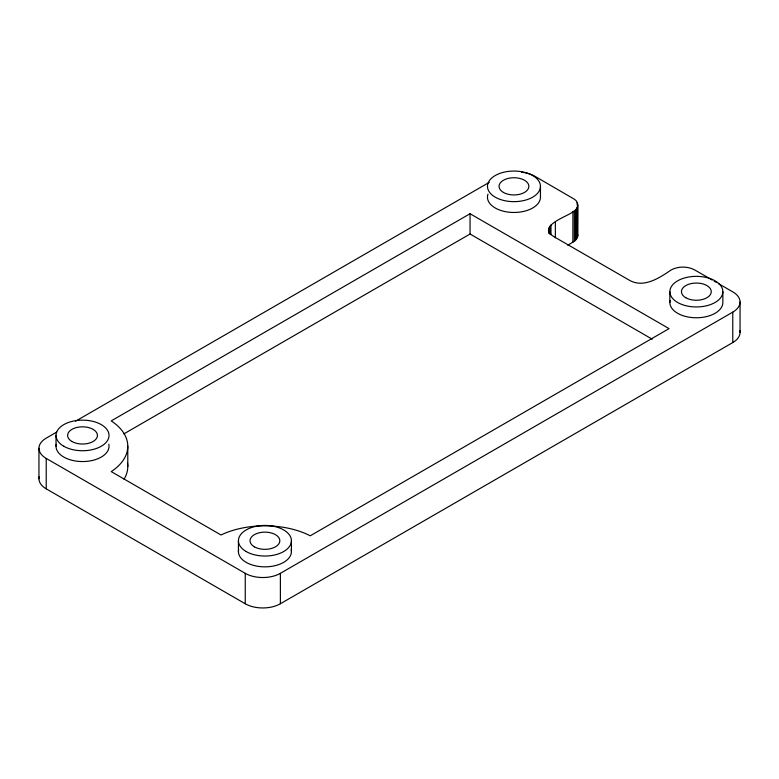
<?xml version="1.0" encoding="UTF-8"?>
<svg xmlns="http://www.w3.org/2000/svg" width="779" height="779" viewBox="0 0 779 779"><rect width="100%" height="100%" fill="white"/><g stroke="black" fill="none" stroke-linecap="round" stroke-linejoin="round"><path stroke-width="1.17" d="M567.725 245.19L572.877 242.201L572.925 211.8C578.145 209.717 579.547 202.219 574.347 199.22L534.92 176.278A24.84 14.343 0 0 0 524.822 172.734M572.925 211.8C567.862 216.445 537.072 225.491 553.596 236.485L629.656 280.391C643.96 288.366 659.696 277.762 671.235 269.914C678.392 266.155 687.497 266.155 694.654 269.914L712.172 279.992M572.877 242.201L575.554 240.253L577.629 236.719L577.775 205.043M56.75 432.063L46.224 438.139A24.84 14.343 0 0 0 46.224 458.422L46.224 488.842L245.249 603.754A24.84 14.343 0 0 0 280.382 603.754L732.776 342.565A24.84 14.343 0 0 0 739.836 330.549M75.69 421.127L489.27 182.354M470.049 213.728L111.222 420.894A66.507 38.395 0 0 1 111.222 471.607L221.012 534.988A68.396 39.486 0 0 1 310.246 535.796L669.064 328.631L470.049 213.728L470.049 234.012L123.851 433.893M46.224 458.422L245.249 573.325A24.84 14.343 0 0 0 280.382 573.325L732.776 312.136A24.84 14.343 0 0 0 732.776 291.852L718.355 283.556M714.226 281.18L716.291 282.368M470.049 234.012L652.218 339.186M577.629 234.216L577.775 235.472M740.05 301.999L740.05 332.419M732.776 312.136L732.776 342.565M722.854 291.648A26.496 15.298 0 0 1 683.105 304.901A26.496 15.298 0 0 1 683.105 278.405A26.496 15.298 0 0 1 722.854 291.648L722.854 302.466A26.496 15.298 0 0 1 694.625 317.735A26.496 15.298 0 0 1 670.086 300.47M669.852 291.648L669.852 302.466M577.629 203.796L577.629 236.719M577.21 202.569L577.21 205.004M577.21 207.516L577.21 237.946M576.509 208.704L576.509 239.124M575.554 209.824L575.554 240.253M574.347 210.866L574.347 241.286M555.359 221.947L555.359 237.77M550.967 224.936L550.967 234.674M550.013 226.066L550.013 234.586M549.312 227.244L549.312 233.33M548.893 228.471L548.893 233.408M540.46 186.347A26.496 15.298 0 0 1 500.712 199.599A26.496 15.298 0 0 1 500.712 173.104A26.496 15.298 0 0 1 540.46 186.347L540.46 197.165A26.496 15.298 0 0 1 511.355 212.394A26.496 15.298 0 0 1 487.975 194.175M291.424 540.733L291.424 551.551M280.382 573.325L280.382 603.754M245.249 573.325L245.249 603.754M238.423 540.733L238.423 551.551M127.785 446.25L127.785 466.533M56.03 435.432L56.03 446.25M38.95 448.276L38.95 478.705M46.224 488.842A24.84 14.343 0 0 1 39.164 476.836M521.667 172.295A24.84 14.343 0 0 1 523.79 172.558M108.797 444.254A26.496 15.298 0 0 1 82.525 461.548A26.496 15.298 0 0 1 56.254 444.254M291.19 549.555A26.496 15.298 0 0 1 264.918 566.849A26.496 15.298 0 0 1 238.647 549.555M127.513 463.077A66.507 38.395 0 0 1 124.046 479.212M71.989 441.518A14.908 8.608 0 0 0 96.927 437.662A14.908 8.608 0 0 0 78.669 427.116A14.908 8.608 0 0 0 71.989 441.518M254.382 546.819A14.908 8.608 0 0 0 279.32 542.963A14.908 8.608 0 0 0 261.062 532.427A14.908 8.608 0 0 0 254.382 546.819M503.419 192.432A14.908 8.608 0 0 0 528.357 188.576A14.908 8.608 0 0 0 510.099 178.031A14.908 8.608 0 0 0 503.419 192.432M685.812 297.734A14.908 8.608 0 0 0 710.75 293.878A14.908 8.608 0 0 0 692.492 283.342A14.908 8.608 0 0 0 685.812 297.734M246.183 551.551A26.496 15.298 0 0 0 290.518 544.696A26.496 15.298 0 0 0 258.063 525.961A26.496 15.298 0 0 0 246.183 551.551M63.79 446.25A26.496 15.298 0 0 0 108.125 439.395A26.496 15.298 0 0 0 75.67 420.66A26.496 15.298 0 0 0 63.79 446.25"/></g></svg>
